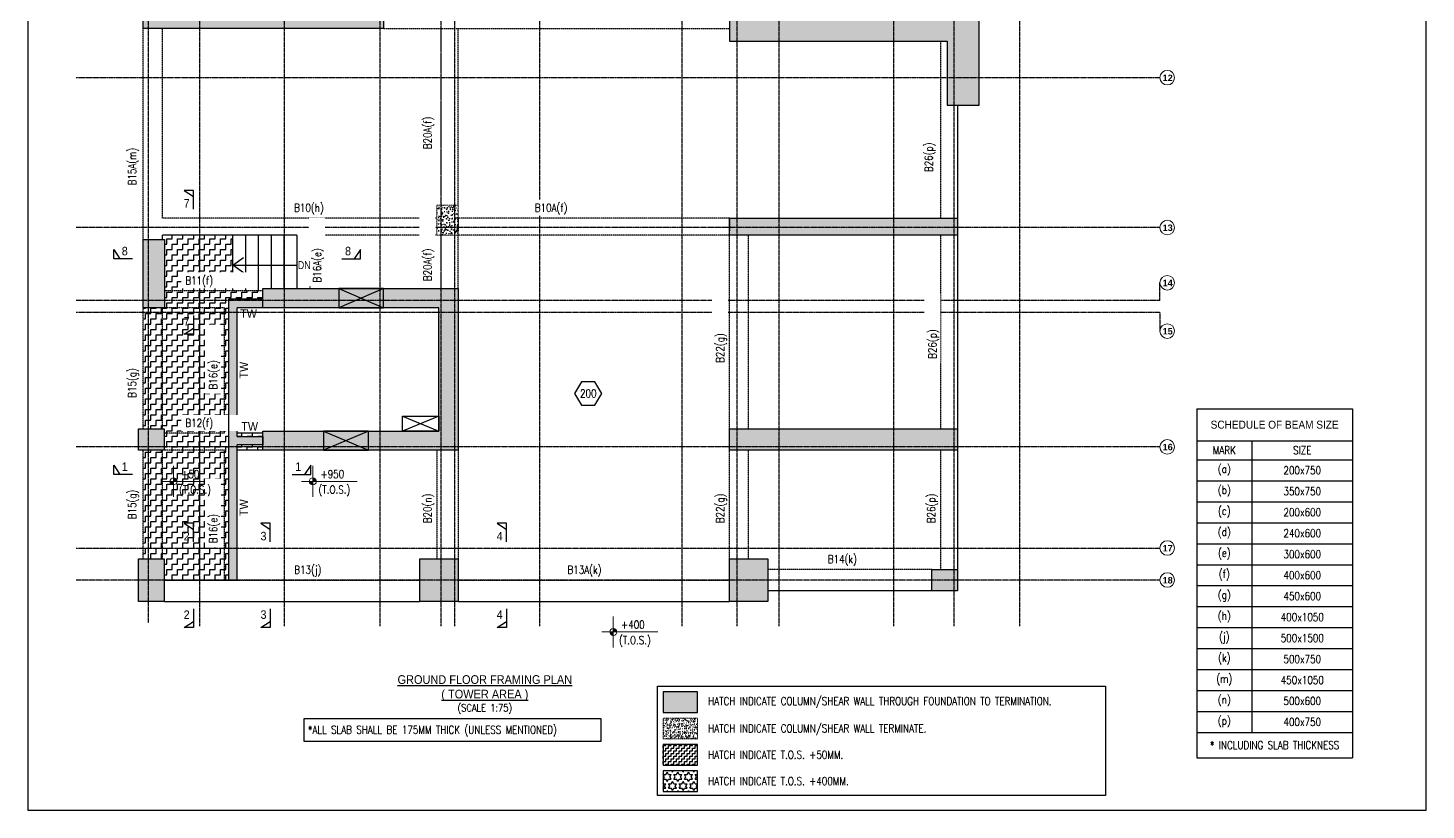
# Model space of a CAD drawing. Header units: millimetres. Extents: x 0 to 129060, y 0 to 42675.
# Drawn here: x 52027 to 84780, y 0 to 18331 of the extents above; entities that cross this region are included whole.
import ezdxf
from ezdxf.enums import TextEntityAlignment as Align

# ---------------------------------------------------------------- set-up
doc = ezdxf.new("R2010")
doc.units = ezdxf.units.MM
doc.header["$PDMODE"] = 35
doc.linetypes.add('CENTER', pattern=[2, 1.25, -0.25, 0.25, -0.25])
doc.linetypes.add('HIDDEN', pattern=[0.375, 0.25, -0.125])
for name, color, linetype, lineweight in [('Boundary', 40, 'Continuous', 30), ('COL', 1, 'Continuous', 0), ('Origin', 40, 'Continuous', 30), ('PI_LEVEL', 22, 'Continuous', 13), ('VIN_LEVEL', 2, 'Continuous', 13)]:
    doc.layers.add(name, color=color, linetype=linetype, lineweight=lineweight)
for name, color, linetype in [('PI-SCHEDULE', 190, 'Continuous'), ('PI_BEAM', 3, 'Continuous'), ('PI_BEAM NO.', 4, 'Continuous'), ('PI_COLUMN & SHEAR WALL', 1, 'Continuous'), ('PI_COLUMN HATCH', 32, 'Continuous'), ('PI_CUTOUT', 140, 'Continuous'), ('PI_GRID NO.', 1, 'Continuous'), ('PI_GRIDS', 33, 'Continuous'), ('PI_HATCH', 250, 'Continuous'), ('PI_RCC BEAM', 3, 'HIDDEN'), ('PI_RETAINING WALL', 1, 'Continuous'), ('PI_RETAINING WALL HATCH', 252, 'Continuous'), ('PI_SECTION MARKING', 1, 'Continuous'), ('PI_SLAB THICKNESS', 2, 'Continuous'), ('PI_STAIRCASE', 20, 'Continuous'), ('PI_TEXT 25', 4, 'Continuous')]:
    doc.layers.add(name, color=color, linetype=linetype)
doc.styles.add('4-PI-FRAMING PLANS$0$ROMANS', font='romans.shx', dxfattribs={"width": 0.8})
doc.styles.add('ARIAL', font='arialbd.ttf', dxfattribs={"width": 0.85})
doc.styles.add('MAH', font='romand.shx', dxfattribs={"height": 210})
doc.styles.add('ROMANS', font='romans.shx', dxfattribs={"width": 0.8})
doc.styles.get("Standard").update_dxf_attribs({"font": 'arial.ttf'})
doc.styles.add('TITLE', font='arial.ttf', dxfattribs={"width": 0.7})
doc.dimstyles.new('D 75', dxfattribs={"dimscale": 100, "dimtxt": 1.87, "dimasz": 1.5, "dimexe": 1, "dimexo": 0.5, "dimgap": 1, "dimtad": 1, "dimdec": 0, "dimzin": 0, "dimdsep": 46, "dimtxsty": 'ROMANS', "dimblk": 'OBLIQUE', "dimcen": 0, "dimdle": 1, "dimclrd": 256, "dimclre": 256, "dimclrt": 4, "dimadec": 0, "dimazin": 0, "dimtfac": 1, "dimtdec": 0, "dimtix": 1, "dimtmove": 0, "dimatfit": 3, "dimfxl": 1, "dimtolj": 1, "dimtzin": 0, "dimlwd": -1, "dimarcsym": 1})
pattern_1 = [(0, (-677215.63, 54635.98), (125, 125), [125, -125]), (90, (-677090.63, 54635.98), (-125, 125), [125, -125])]

# ---------------------------------------------------------------- blocks, each defined once
blk = doc.blocks.new('_Oblique')
at = {"color": 0, "linetype": 'ByBlock', "lineweight": -2}
blk.add_line((-0.5, -0.5), (0.5, 0.5), dxfattribs=at)
blk = doc.blocks.new('A$C68602EFB')
at = {"layer": 'PI_LEVEL', "linetype": 'Continuous', "ltscale": 0.25}
for points in [[(298, 402), (206, 402, 0.414214), (298, 310)], [(389, 402, 0.414214), (298, 494), (298, 402)]]:
    blk.add_hatch(color=256, dxfattribs=at).paths.add_polyline_path(points)
at = {"layer": 'PI_LEVEL', "color": 1, "linetype": 'Continuous', "ltscale": 0.25}
for p, q in [((298, 804), (298, 0)), ((0, 402), (1454, 402))]:
    blk.add_line(p, q, dxfattribs=at)
blk.add_circle((298, 402), 91.7, dxfattribs=at)
blk = doc.blocks.new('new block')
at = {"layer": 'PI_LEVEL', "linetype": 'Continuous', "ltscale": 0.25, "xscale": 1.200000000186264, "yscale": 1.200000000186264, "zscale": 1.200000000186264}
blk.add_blockref('A$C68602EFB', (20507477, -649407), dxfattribs=at)
at = {"layer": 'PI_LEVEL', "linetype": 'Continuous', "ltscale": 0.25, "style": 'MAH', "width": 0.8}
for tag, p in [('LEVEL', (20508077, -648821)), ('(T.O.S.)', (20508012, -649306))]:
    blk.add_attdef(tag, p, '', height=250, rotation=359.9762, dxfattribs=at)

msp = doc.modelspace()

# ---------------------------------------------------------------- hatches: boundary and pattern name
at = {"layer": 'PI_COLUMN HATCH'}
h = msp.add_hatch(color=256, dxfattribs=at)
h.dxf.hatch_style = 1
h.paths.add_polyline_path([(54729.5, 19425.9), (55179.5, 19425.9), (55179.5, 18765.9), (60359.5, 18765.9), (60359.5, 18315.9), (54729.5, 18315.9)])
h = msp.add_hatch(color=256, dxfattribs=at)
h.dxf.hatch_style = 1
h.paths.add_polyline_path([(74314.5, 16517.8), (74314.5, 18767.8), (69724.5, 18767.8), (69724.5, 19233.9), (68974.5, 19233.9), (68974.5, 18767.8), (68459.5, 18767.8), (68459.5, 18017.8), (73564.5, 18017.8), (73564.5, 16517.8)])
h = msp.add_hatch(dxfattribs=at)
h.set_pattern_fill('AR-CONC', color=256, scale=25, style=0)
h.set_pattern_definition([(50, (-682663.72, 55162.02), (179.315046, -15.688034), [18.75, -206.25]), (355, (-682663.72, 55162.02), (-34.687833, 188.048033), [15, -165]), (100.451444, (-682648.78, 55160.72), (144.62721, 172.359998), [15.93505, -175.28553]), (46.1842, (-682663.72, 55212.02), (266.81033, -41.37982), [28.125, -309.375]), (96.635635, (-682641.5, 55208.57), (233.66549, 243.52965), [23.90259, -262.92844]), (351.184164, (-682663.72, 55212.02), (233.66549, 243.52965), [22.5, -247.5]), (21, (-682638.72, 55199.52), (149.226763, -100.654723), [18.75, -206.25]), (326, (-682638.72, 55199.52), (60.828833, 181.28751), [15, -165]), (71.451445, (-682626.29, 55191.14), (210.055594, 80.63279), [15.935047, -175.28553]), (37.5, (-682663.723, 55162.02), (3.039964, 83.2234635), [0, -163, 0, -167.5, 0, -165.625]), (7.5, (-682663.72, 55162.02), (65.767384, 98.602928), [0, -95.5, 0, -159.25, 0, -63.125]), (327.5, (-682719.47, 55162.02), (133.455609, -5.638718), [0, -62.5, 0, -195, 0, -258.75]), (317.5, (-682744.47, 55162.02), (145.796542, 25.026246), [0, -81.25, 0, -129.5, 0, -183.75])])
h.paths.add_polyline_path([(61604.5, 13475.9), (61604.5, 14175.9), (62104.5, 14175.9), (62104.5, 13475.9)])
h = msp.add_hatch(color=256, dxfattribs=at)
h.dxf.hatch_style = 1
h.paths.add_polyline_path([(68459.5, 13875.9), (73804.5, 13875.9), (73804.5, 13475.9), (68459.5, 13475.9)])
h = msp.add_hatch(color=256, dxfattribs=at)
h.dxf.hatch_style = 1
h.paths.add_polyline_path([(55229.5, 11770.9), (54729.5, 11770.9), (54729.5, 13370.9), (55229.5, 13370.9)])
h = msp.add_hatch(color=256, dxfattribs=at)
h.dxf.hatch_style = 1
h.paths.add_polyline_path([(57529.5, 12220.9), (62104.5, 12220.9), (62104.5, 8430.9), (57529.5, 8430.9), (57529.5, 8880.9), (61654.5, 8880.9), (61654.5, 11770.9), (57529.5, 11770.9)])
h = msp.add_hatch(color=256, dxfattribs=at)
h.dxf.hatch_style = 1
h.paths.add_polyline_path([(54619.5, 8930.9), (55219.5, 8930.9), (55219.5, 8430.9), (54619.5, 8430.9)])
h = msp.add_hatch(color=256, dxfattribs=at)
h.dxf.hatch_style = 1
h.paths.add_polyline_path([(68459.5, 8930.9), (73804.5, 8930.9), (73804.5, 8430.9), (68459.5, 8430.9)])
h = msp.add_hatch(color=256, dxfattribs=at)
h.dxf.hatch_style = 1
h.paths.add_polyline_path([(55219.5, 5890.9), (55219.5, 4890.9), (54619.5, 4890.9), (54619.5, 5890.9)])
h = msp.add_hatch(color=256, dxfattribs=at)
h.dxf.hatch_style = 1
h.paths.add_polyline_path([(62104.5, 4890.9), (61204.5, 4890.9), (61204.5, 5890.9), (62104.5, 5890.9)])
h = msp.add_hatch(color=256, dxfattribs=at)
h.dxf.hatch_style = 1
h.paths.add_polyline_path([(69359.5, 4890.9), (68459.5, 4890.9), (68459.5, 5890.9), (69359.5, 5890.9)])
h = msp.add_hatch(color=256, dxfattribs=at)
h.dxf.hatch_style = 1
h.paths.add_polyline_path([(73804.5, 5140.9), (73204.5, 5140.9), (73204.5, 5640.9), (73804.5, 5640.9)])
msp.add_hatch(color=256, dxfattribs=at).paths.add_polyline_path([(67714.5, 2286), (67714.5, 2770.4), (66907.2, 2770.4), (66907.2, 2286)])
h = msp.add_hatch(dxfattribs=at)
h.set_pattern_fill('AR-CONC', color=256, scale=17.940131, angle=360, style=0)
h.set_pattern_definition([(50, (-2256126.25, 197009.53), (128.677418, -11.2578154), [13.4550984, -148.0060826]), (355, (-2256126.25, 197009.53), (-24.892171, 134.944256), [10.764079, -118.404866]), (100.4514445, (-2256115.52, 197008.59), (103.785246, 123.686439), [11.435074, -125.785815]), (46.1842, (-2256126.25, 197045.4), (191.464495, -29.694376), [20.182648, -222.009124]), (96.6356355, (-2256110.3, 197042.93), (167.67958, 174.758155), [17.15262, -188.678829]), (351.184164, (-2256126.25, 197045.4), (167.67958, 174.758155), [16.146118, -177.6073]), (21, (-2256108.31, 197036.44), (107.0859084, -72.2303573), [13.4550984, -148.0060826]), (326, (-2256108.31, 197036.44), (43.65109, 130.0928696), [10.764079, -118.404866]), (71.451445, (-2256099.38, 197030.42), (150.736997, 57.862512), [11.435074, -125.785815]), (37.5, (-2256126.25, 197009.526), (2.181494, 59.7215942), [0, -116.9696555, 0, -120.1988792, 0, -118.8533693]), (7.5, (-2256126.25, 197009.526), (47.1950202, 70.7579787), [0, -68.5313013, 0, -114.2786359, 0, -45.2988313]), (327.5, (-2256166.254, 197009.526), (95.7684455, -4.0463736), [0, -44.850328, 0, -139.9330235, 0, -185.680358]), (317.5, (-2256184.194, 197009.53), (104.624364, 17.9589652), [0, -58.3054265, 0, -92.9298797, 0, -131.8599645])])
h.paths.add_polyline_path([(67714.5, 1668.9), (67714.5, 2153.3), (66907.2, 2153.3), (66907.2, 1668.9)])
at = {"layer": 'PI_HATCH', "lineweight": -3}
h = msp.add_hatch(dxfattribs=at)
h.set_pattern_fill('ZIGZAG', color=256, scale=1000)
h.set_pattern_definition(pattern_1)
h.paths.add_polyline_path([(55179.5, 13370.9), (55179.5, 13475.9), (56829.5, 13475.9), (56829.5, 12170.9), (55229.5, 12170.9), (55229.5, 13370.9)])
h.paths.add_polyline_path([(56398, 12191.5), (55668.3, 12191.5), (55668.3, 12570.3), (56398, 12570.3)], flags=24)
h = msp.add_hatch(dxfattribs=at)
h.set_pattern_fill('ZIGZAG', color=256, scale=1000)
h.set_pattern_definition(pattern_1)
h.paths.add_polyline_path([(56629.5, 5390.9), (56629.5, 8430.9), (55219.5, 8430.9), (55219.5, 8830.9), (56629.5, 8830.9), (56629.5, 11770.9), (55229.5, 11770.9), (55229.5, 12170.9), (57529.5, 12170.9), (57529.5, 11970.9), (56729.5, 11970.9), (56729.5, 5390.9)])
h = msp.add_hatch(dxfattribs=at)
h.set_pattern_fill('ZIGZAG', color=256, scale=1000)
h.set_pattern_definition(pattern_1)
h.paths.add_polyline_path([(54729.5, 8930.9), (54729.5, 11770.9), (55179.5, 11770.9), (55179.5, 8930.9)])
h = msp.add_hatch(dxfattribs=at)
h.set_pattern_fill('ZIGZAG', color=256, scale=1000)
h.set_pattern_definition(pattern_1)
h.paths.add_polyline_path([(55179.5, 8930.9), (55179.5, 11770.9), (55229.5, 11770.9), (56629.5, 11770.9), (56629.5, 8830.9), (55219.5, 8830.9), (55219.5, 8930.9)])
h.paths.add_polyline_path([(55683.9, 11151.1), (55902.2, 11151.1), (55902.2, 11296.6)], flags=16)
h.paths.add_polyline_path([(56586.5, 10582.8), (56586.5, 9809.5), (56207.8, 9809.5), (56207.8, 10582.8)], flags=24)
h.paths.add_polyline_path([(56398, 8851.5), (55668.3, 8851.5), (55668.3, 9230.3), (56398, 9230.3)], flags=24)
h.paths.add_polyline_path([(55853.3, 11303.9), (55636.8, 11303.9), (55636.8, 11601.3), (55853.3, 11601.3)], flags=24)
h = msp.add_hatch(dxfattribs=at)
h.set_pattern_fill('ZIGZAG', color=256, scale=1000)
h.set_pattern_definition(pattern_1)
h.paths.add_polyline_path([(56929.5, 8755.9), (56929.5, 8830.9), (57529.5, 8830.9), (57529.5, 8755.9)])
h = msp.add_hatch(dxfattribs=at)
h.set_pattern_fill('ZIGZAG', color=256, scale=1000)
h.set_pattern_definition(pattern_1)
h.paths.add_polyline_path([(56929.5, 8430.9), (56929.5, 8555.9), (57529.5, 8555.9), (57529.5, 8430.9)])
h = msp.add_hatch(dxfattribs=at)
h.set_pattern_fill('ZIGZAG', color=256, scale=1000)
h.set_pattern_definition(pattern_1)
h.paths.add_polyline_path([(54729.5, 5890.9), (54729.5, 8430.9), (55179.5, 8430.9), (55179.5, 5890.9)])
h = msp.add_hatch(dxfattribs=at)
h.set_pattern_fill('ZIGZAG', color=256, scale=1000)
h.set_pattern_definition(pattern_1)
h.paths.add_polyline_path([(55179.5, 7702), (55354.9, 7702, 1), (55520, 7702, 1), (55354.9, 7702), (55354.9, 7702), (55179.5, 7702), (55179.5, 8430.9), (55219.5, 8430.9), (56629.5, 8430.9), (56629.5, 5390.9), (55219.5, 5390.9), (55219.5, 5890.9), (55179.5, 5890.9)])
h.paths.add_polyline_path([(55683.9, 6722), (55902.2, 6576.5), (55902.2, 6722)], flags=16)
h.paths.add_polyline_path([(56410.3, 7306.3), (55523.7, 7306.6), (55523.8, 7686.1), (56410.5, 7685.7)], flags=24)
h.paths.add_polyline_path([(56586.5, 6977.7), (56586.5, 6204.5), (56207.8, 6204.5), (56207.8, 6977.7)], flags=24)
h.paths.add_polyline_path([(56094.5, 7732.7), (55572.2, 7732.9), (55572.3, 8014.2), (56094.6, 8014)], flags=24)
h.paths.add_polyline_path([(55854.7, 6269.2), (55635.5, 6269.2), (55635.5, 6570), (55854.7, 6570)], flags=24)
h = msp.add_hatch(dxfattribs=at)
h.set_pattern_fill('ZIGZAG', color=256, scale=500)
h.set_pattern_definition([(0, (-677215.634, 54635.98), (62.5, 62.5), [62.5, -62.5]), (90, (-677153.134, 54635.98), (-62.5, 62.5), [62.5, -62.5])])
h.paths.add_polyline_path([(67714.5, 1051.8), (67714.5, 1536.2), (66907.2, 1536.2), (66907.2, 1051.8)])
h = msp.add_hatch(dxfattribs=at)
h.set_pattern_fill('STARS', color=256, scale=500)
h.set_pattern_definition([(0, (-677215.63, 54635.98), (0, 108.253175), [62.5, -62.5]), (60, (-677215.63, 54635.98), (-93.75, 54.126588), [62.5, -62.5]), (120, (-677184.38, 54690.11), (-93.75, -54.126588), [62.5, -62.5])])
h.paths.add_polyline_path([(67714.5, 434.6), (67714.5, 919), (66907.2, 919), (66907.2, 434.6)])
at = {"layer": 'PI_RETAINING WALL HATCH'}
h = msp.add_hatch(color=256, dxfattribs=at)
h.dxf.hatch_style = 1
h.paths.add_polyline_path([(56729.5, 5390.9), (56729.5, 11970.9), (57529.5, 11970.9), (57529.5, 11770.9), (56929.5, 11770.9), (56929.5, 5390.9)])
h = msp.add_hatch(color=256, dxfattribs=at)
h.dxf.hatch_style = 1
h.paths.add_polyline_path([(56929.5, 8555.9), (56929.5, 8755.9), (57529.5, 8755.9), (57529.5, 8555.9)])

# ---------------------------------------------------------------- linework, layer by layer
at = {"layer": 'COL', "linetype": 'HIDDEN', "ltscale": 0.75, "elevation": 0}
for points in [[(61604.5, 13475.9), (61604.5, 14175.9), (62104.5, 14175.9), (62104.5, 13475.9)], [(66907.2, 1668.9), (67714.5, 1668.9), (67714.5, 2153.3), (66907.2, 2153.3)]]:
    msp.add_lwpolyline(points, close=True, dxfattribs=at)
at = {"layer": 'Origin'}
msp.add_point((64019.5, 17165.9, 0), dxfattribs=at)
at = {"layer": 'PI-SCHEDULE'}
for p, q in [((79407.5, 9405.3), (83060.4, 9405.3)), ((79407.5, 9405.3), (79407.5, 1224.2)), ((83060.4, 9405.3), (83060.4, 1224.2)), ((79407.5, 8656.3), (83060.4, 8656.3)), ((80701.8, 8656.3), (80701.8, 1818.9)), ((79407.5, 8208.1), (83060.4, 8208.1)), ((79407.5, 7716.6), (83060.4, 7716.6)), ((79407.5, 7225.1), (83060.4, 7225.1)), ((79407.5, 6733.6), (83060.4, 6733.6)), ((79407.5, 6242.2), (83060.4, 6242.2)), ((79407.5, 5750.7), (83060.4, 5750.7)), ((79407.5, 5259.2), (83060.4, 5259.2)), ((79407.5, 4767.8), (83060.4, 4767.8)), ((79407.5, 4276.3), (83060.4, 4276.3)), ((79407.5, 3784.8), (83060.4, 3784.8)), ((79407.5, 3293.3), (83060.4, 3293.3)), ((79407.5, 2801.9), (83060.4, 2801.9)), ((79407.5, 2310.4), (83060.4, 2310.4)), ((79407.5, 1818.9), (83060.4, 1818.9)), ((79407.5, 1224.2), (83060.4, 1224.2))]:
    msp.add_line(p, q, dxfattribs=at)
at = {"layer": 'PI_BEAM'}
for p, q in [((73804.5, 16517.8, 0), (73804.5, 13875.9, 0)), ((55179.5, 13370.9, 0), (55179.5, 13475.9, 0)), ((58329.5, 13475.9, 0), (55179.5, 13475.9, 0)), ((73804.5, 13475.9, 0), (73804.5, 8930.9, 0)), ((57529.5, 11970.9, 0), (56729.5, 11970.9, 0)), ((57529.5, 11770.9, 0), (56929.5, 11770.9, 0)), ((56929.5, 8755.9, 0), (56929.5, 11770.9, 0)), ((57529.5, 8830.9, 0), (56929.5, 8830.9, 0)), ((56929.5, 5390.9, 0), (56929.5, 8555.9, 0)), ((57529.5, 8430.9, 0), (56929.5, 8430.9, 0)), ((73804.5, 8430.9, 0), (73804.5, 5640.9, 0)), ((55219.5, 5390.9, 0), (56929.5, 5390.9, 0)), ((73204.5, 5140.9, 0), (69359.5, 5140.9, 0)), ((55219.5, 4890.9, 0), (61204.5, 4890.9, 0)), ((62104.5, 4890.9, 0), (68459.5, 4890.9, 0))]:
    msp.add_line(p, q, dxfattribs=at)
at = {"layer": 'PI_COLUMN & SHEAR WALL', "elevation": 0}
for points in [[(54729.5, 19425.9), (55179.5, 19425.9), (55179.5, 18765.9), (60359.5, 18765.9), (60359.5, 18315.9), (54729.5, 18315.9), (54729.5, 19425.9)], [(74314.5, 16819.8), (74314.5, 18767.8), (69724.5, 18767.8), (69724.5, 19237.9), (68974.5, 19237.9), (68974.5, 18767.8), (68459.5, 18767.8), (68459.5, 18017.8), (73564.5, 18017.8), (73564.5, 16517.8), (74314.5, 16517.8)], [(68459.5, 13875.9), (73804.5, 13875.9), (73804.5, 13475.9), (68459.5, 13475.9)], [(55229.5, 11770.9), (54729.5, 11770.9), (54729.5, 13370.9), (55229.5, 13370.9)], [(57529.5, 12220.9), (62104.5, 12220.9), (62104.5, 8430.9), (57529.5, 8430.9), (57529.5, 8880.9), (61654.5, 8880.9), (61654.5, 11770.9), (57529.5, 11770.9), (57529.5, 12170.9)], [(54619.5, 8930.9), (55219.5, 8930.9), (55219.5, 8430.9), (54619.5, 8430.9)], [(68459.5, 8930.9), (73804.5, 8930.9), (73804.5, 8430.9), (68459.5, 8430.9)], [(55219.5, 5890.9), (55219.5, 4890.9), (54619.5, 4890.9), (54619.5, 5890.9)], [(62104.5, 4890.9), (61204.5, 4890.9), (61204.5, 5890.9), (62104.5, 5890.9)], [(69359.5, 4890.9), (68459.5, 4890.9), (68459.5, 5890.9), (69359.5, 5890.9)], [(73804.5, 5140.9), (73204.5, 5140.9), (73204.5, 5640.9), (73804.5, 5640.9)], [(66907.2, 2286), (67714.5, 2286), (67714.5, 2770.4), (66907.2, 2770.4)], [(66907.2, 1051.8), (67714.5, 1051.8), (67714.5, 1536.2), (66907.2, 1536.2)], [(66907.2, 434.6), (67714.5, 434.6), (67714.5, 919), (66907.2, 919)]]:
    msp.add_lwpolyline(points, close=True, dxfattribs=at)
at = {"layer": 'PI_CUTOUT', "lineweight": -3}
for p, q in [((60359.5, 12220.9, 0), (59309.5, 11770.9, 0)), ((59309.5, 12220.9, 0), (60359.5, 11770.9, 0)), ((61654.5, 9230.9, 0), (60804.5, 8880.9, 0)), ((60804.5, 9230.9, 0), (61654.5, 8880.9, 0)), ((60004.5, 8880.9, 0), (58954.5, 8430.9, 0)), ((58954.5, 8880.9, 0), (60004.5, 8430.9, 0))]:
    msp.add_line(p, q, dxfattribs=at)
at = {"layer": 'PI_CUTOUT', "lineweight": -3, "elevation": 0}
for points in [[(60359.5, 12220.9), (59309.5, 12220.9), (59309.5, 11770.9), (60359.5, 11770.9)], [(60804.5, 9230.9), (61654.5, 9230.9), (61654.5, 8880.9), (60804.5, 8880.9)], [(60004.5, 8880.9), (58954.5, 8880.9), (58954.5, 8430.9), (60004.5, 8430.9)]]:
    msp.add_lwpolyline(points, close=True, dxfattribs=at)
at = {"layer": 'PI_GRID NO.', "lineweight": 13}
for centre in [(78718.4, 17165.9), (78718.4, 13650.9), (78718.4, 12358.5), (78718.4, 11225.4), (78718.4, 8510.9), (78718.4, 6140.9), (78718.4, 5390.9)]:
    msp.add_circle(centre, 170.7, dxfattribs=at)
at = {"layer": 'PI_GRIDS', "linetype": 'CENTER', "ltscale": 0.5}
for p, q in [((54849.5, 4389.1, 0), (54849.5, 37606.1, 0)), ((56054.9, 4309.3, 0), (56054.9, 37606.1, 0)), ((58039.5, 4309.3, 0), (58039.5, 37606.1, 0)), ((60279.5, 4309.3, 0), (60279.5, 37606.1, 0)), ((61704.9, 4309.3, 0), (61704.9, 37606.1, 0)), ((62024.5, 4309.3, 0), (62024.5, 37606.1, 0)), ((64019.5, 4309.3, 0), (64019.5, 37606.1, 0)), ((67354.2, 4309.3, 0), (67354.2, 37606.1, 0)), ((68644.5, 4309.3, 0), (68644.5, 37606.1, 0)), ((69629.5, 4309.3, 0), (69629.5, 37606.1, 0)), ((72309.4, 4309.3, 0), (72309.4, 37606.1, 0)), ((73724.5, 4309.3, 0), (73724.5, 37606.1, 0)), ((75264.5, 4309.3, 0), (75264.5, 37606.1, 0)), ((53159.4, 17165.9, 0), (78547.7, 17165.9, 0)), ((78547.7, 13650.9, 0), (53159.4, 13650.9, 0)), ((78547.7, 11945.9), (78547.7, 12358.5)), ((78547.7, 11945.9, 0), (53159.4, 11945.9, 0)), ((53159.4, 11665.9, 0), (78547.7, 11665.9, 0)), ((78547.7, 11665.9), (78547.7, 11225.4)), ((78547.7, 8510.9, 0), (53159.4, 8510.9, 0)), ((53159.4, 6140.9, 0), (78547.7, 6140.9, 0)), ((78547.7, 5390.9, 0), (53159.4, 5390.9, 0))]:
    msp.add_line(p, q, dxfattribs=at)
at = {"layer": 'PI_RCC BEAM', "ltscale": 0.75}
for p, q in [((54729.5, 13370.9, 0), (54729.5, 18315.9, 0)), ((55179.5, 13875.9, 0), (55179.5, 18315.9, 0)), ((60359.5, 18315.9, 0), (68459.5, 18315.9, 0)), ((61704.5, 14175.9, 0), (61704.5, 18315.9, 0)), ((62104.5, 14175.9, 0), (62104.5, 18315.9, 0)), ((73404.5, 18017.8, 0), (73404.5, 13875.9, 0)), ((61604.5, 13875.9, 0), (55179.5, 13875.9, 0)), ((68459.5, 13875.9, 0), (62104.5, 13875.9, 0)), ((61604.5, 13475.9, 0), (58629.5, 13475.9, 0)), ((58629.5, 13475.9, 0), (58629.5, 12220.9, 0)), ((61704.5, 12220.9, 0), (61704.5, 13475.9, 0)), ((68459.5, 13475.9, 0), (62104.5, 13475.9, 0)), ((62104.5, 12220.9, 0), (62104.5, 13475.9, 0)), ((68459.5, 8930.9, 0), (68459.5, 13475.9, 0)), ((68909.5, 8930.9, 0), (68909.5, 13475.9, 0)), ((73404.5, 13475.9, 0), (73404.5, 8930.9, 0)), ((57529.5, 12170.9, 0), (55229.5, 12170.9, 0)), ((54729.5, 8930.9, 0), (54729.5, 11770.9, 0)), ((55179.5, 8930.9, 0), (55179.5, 11770.9, 0)), ((56629.5, 11770.9, 0), (55229.5, 11770.9, 0)), ((56629.5, 8830.9, 0), (56629.5, 11770.9, 0)), ((56629.5, 8830.9, 0), (55219.5, 8830.9, 0)), ((54729.5, 5890.9, 0), (54729.5, 8430.9, 0)), ((55179.5, 5890.9, 0), (55179.5, 8430.9, 0)), ((56629.5, 8430.9, 0), (55219.5, 8430.9, 0)), ((56629.5, 5390.9, 0), (56629.5, 8430.9, 0)), ((61604.5, 8430.9, 0), (61604.5, 5890.9, 0)), ((62104.5, 8430.9, 0), (62104.5, 5890.9, 0)), ((68459.5, 5890.9, 0), (68459.5, 8430.9, 0)), ((68909.5, 5890.9, 0), (68909.5, 8430.9, 0)), ((73404.5, 8430.9, 0), (73404.5, 5640.9, 0)), ((73204.5, 5640.9, 0), (69359.5, 5640.9, 0)), ((56929.5, 5390.9, 0), (61204.5, 5390.9, 0)), ((62104.5, 5390.9, 0), (68459.5, 5390.9, 0))]:
    msp.add_line(p, q, dxfattribs=at)
at = {"layer": 'PI_RETAINING WALL', "linetype": 'HIDDEN', "ltscale": 0.75}
for p, q in [((62104.5, 13875.9), (62104.5, 13575.9)), ((68459.5, 13875.9), (68459.5, 13575.9))]:
    msp.add_line(p, q, dxfattribs=at)
at = {"layer": 'PI_SECTION MARKING'}
for points in [[(55902.2, 14086.7), (55902.2, 14522.8), (55683.9, 14522.8), (55902.2, 14377.3)], [(55902.2, 11587.2), (55902.2, 11151.1), (55683.9, 11151.1), (55902.2, 11296.6)], [(58216.2, 7867.6), (58652.3, 7867.6), (58652.3, 8085.8), (58506.8, 7867.6)], [(55902.2, 6285.9), (55902.2, 6722), (55683.9, 6722), (55902.2, 6576.5)], [(57703.2, 6285.9), (57703.2, 6722), (57485, 6722), (57703.2, 6576.5)], [(63234.8, 6285.9), (63234.8, 6722), (63016.6, 6722), (63234.8, 6576.5)], [(55902.2, 4712.6), (55902.2, 4276.5), (55683.9, 4276.5), (55902.2, 4422)], [(57703.2, 4712.6), (57703.2, 4276.5), (57485, 4276.5), (57703.2, 4422)], [(63234.8, 4712.6), (63234.8, 4276.5), (63016.6, 4276.5), (63234.8, 4422)]]:
    msp.add_lwpolyline(points, dxfattribs=at)
at = {"layer": 'PI_SECTION MARKING', "elevation": 0}
for points in [[(54473.8, 12919), (54037.7, 12919), (54037.7, 13137.2), (54183.2, 12919)], [(59381.3, 12919), (59817.4, 12919), (59817.4, 13137.2), (59671.9, 12919)]]:
    msp.add_lwpolyline(points, dxfattribs=at)
msp.add_lwpolyline([(66774.5, 2903.2), (77269.7, 2903.2), (77269.7, 344.6), (66774.5, 344.6)], close=True, dxfattribs=at)
at = {"layer": 'PI_SLAB THICKNESS'}
msp.add_lwpolyline([(64834.2, 9763.5), (64993, 9488.5), (65310.5, 9488.5), (65469.3, 9763.5), (65310.5, 10038.5), (64993, 10038.5)], close=True, dxfattribs=at)
at = {"layer": 'PI_STAIRCASE'}
for p, q in [((56829.5, 12170.9, 0), (56829.5, 13475.9, 0)), ((57129.5, 12170.9, 0), (57129.5, 13475.9, 0)), ((57429.5, 12170.9, 0), (57429.5, 13475.9, 0)), ((57729.5, 12220.9, 0), (57729.5, 13475.9, 0)), ((58029.5, 12220.9, 0), (58029.5, 13475.9, 0)), ((58329.5, 13475.9, 0), (58329.5, 12220.9, 0))]:
    msp.add_line(p, q, dxfattribs=at)

# ---------------------------------------------------------------- block references
at = {"layer": 'PI_LEVEL', "linetype": 'Continuous', "ltscale": 0.25}
ref = msp.add_blockref('new block', (-15325438.4, 494395.7), dxfattribs=dict(at, xscale=0.75, yscale=0.75, zscale=0.75))
ref.add_attrib('LEVEL', '+50', (55619.1, 7779.8), dxfattribs={"layer": 'VIN_LEVEL', "linetype": 'Continuous', "ltscale": 0.25, "height": 187.5, "rotation": 359.9762, "style": 'MAH', "width": 0.8})
ref.add_attrib('(T.O.S.)', '(T.O.S.)', (55570.6, 7416), dxfattribs={"layer": 'VIN_LEVEL', "linetype": 'Continuous', "ltscale": 0.25, "height": 187.5, "rotation": 359.9762, "style": 'MAH', "width": 0.8})
ref = msp.add_blockref('new block', (-15322175.4, 494395.7), dxfattribs=dict(at, xscale=0.75, yscale=0.75, zscale=0.75))
ref.add_attrib('LEVEL', '+950', (58882.1, 7779.8), dxfattribs={"layer": 'VIN_LEVEL', "linetype": 'Continuous', "ltscale": 0.25, "height": 187.5, "rotation": 359.9762, "style": 'MAH', "width": 0.8})
ref.add_attrib('(T.O.S.)', '(T.O.S.)', (58833.7, 7416), dxfattribs={"layer": 'VIN_LEVEL', "linetype": 'Continuous', "ltscale": 0.25, "height": 187.5, "rotation": 359.9762, "style": 'MAH', "width": 0.8})
ref = msp.add_blockref('new block', (-15315135.2, 490867.4), dxfattribs=dict(at, xscale=0.75, yscale=0.75, zscale=0.75))
ref.add_attrib('LEVEL', '+400', (65922.3, 4251.4), dxfattribs={"layer": 'VIN_LEVEL', "linetype": 'Continuous', "ltscale": 0.25, "height": 187.5, "rotation": 359.9762, "style": 'MAH', "width": 0.8})
ref.add_attrib('(T.O.S.)', '(T.O.S.)', (65873.8, 3887.6), dxfattribs={"layer": 'VIN_LEVEL', "linetype": 'Continuous', "ltscale": 0.25, "height": 187.5, "rotation": 359.9762, "style": 'MAH', "width": 0.8})

# ---------------------------------------------------------------- texts
at = {"layer": 'PI-SCHEDULE', "color": 1, "char_height": 187.5, "attachment_point": 5}
for s, insert, width, style in [('{\\W0.9;SCHEDULE OF BEAM SIZE}', (81234, 9030.8), 3454.645, 'TITLE'), ('MARK', (80054.7, 8432.2), 1096.056, 'ROMANS'), ('SIZE', (81881.1, 8432.2), 2160.339, 'ROMANS')]:
    msp.add_mtext(s, dxfattribs=dict(at, insert=insert, width=width, style=style))
at = {"layer": 'PI-SCHEDULE', "color": 4, "char_height": 187.5, "attachment_point": 5, "style": 'ROMANS'}
for s, insert, width in [('(a)', (80054.7, 7962.3), 1096.056), ('200x750', (81881.1, 7962.3), 2160.339), ('(b)', (80054.7, 7470.9), 1096.056), ('350x750', (81881.1, 7470.9), 2160.339), ('(c)', (80054.7, 6979.4), 1096.056), ('200x600', (81881.1, 6979.4), 2160.339), ('(d)', (80054.7, 6487.9), 1096.056), ('240x600', (81881.1, 6487.9), 2160.339), ('(e)', (80054.7, 5996.4), 1096.056), ('300x600', (81881.1, 5996.4), 2160.339), ('(f)', (80054.7, 5505), 1096.056), ('400x600', (81881.1, 5505), 2160.339), ('(g)', (80054.7, 5013.5), 1096.056), ('450x600', (81881.1, 5013.5), 2160.339), ('(h)', (80054.7, 4522), 1096.056), ('400x1050', (81881.1, 4522), 2160.339), ('(j)', (80054.7, 4030.5), 1096.056), ('500x1500', (81881.1, 4030.5), 2160.339), ('(k)', (80054.7, 3539.1), 1096.056), ('500x750', (81881.1, 3539.1), 2160.339), ('(m)', (80054.7, 3047.6), 1096.056), ('450x1050', (81881.1, 3047.6), 2160.339), ('(n)', (80054.7, 2556.1), 1096.056), ('500x600', (81881.1, 2556.1), 2160.339), ('(p)', (80054.7, 2064.6), 1096.056), ('400x750', (81881.1, 2064.6), 2160.339), ('* INCLUDING SLAB THICKNESS', (81234, 1521.5), 3454.645)]:
    msp.add_mtext(s, dxfattribs=dict(at, insert=insert, width=width))
at = {"layer": 'PI_GRID NO.', "lineweight": 13, "style": 'ARIAL'}
for s, p in [('12', (78728, 17161.8)), ('13', (78728, 13646.8)), ('14', (78728, 12354.4)), ('15', (78728, 11221.3)), ('16', (78728, 8506.8)), ('17', (78728, 6136.8)), ('18', (78728, 5386.8))]:
    msp.add_text(s, height=152.42, dxfattribs=at).set_placement(p, align=Align.MIDDLE)
at = {"layer": 'PI_SECTION MARKING', "char_height": 200, "attachment_point": 5}
for s, insert in [('\\A1;\\fArial Baltic|b0|i0|c0|p34;\\W0.9;7', (55745.1, 14219.9)), ('\\A1;\\fArial Baltic|b0|i0|c0|p34;\\W0.9;8', (54295.3, 13099.2, 0)), ('\\A1;\\fArial Baltic|b0|i0|c0|p34;\\W0.9;8', (59525.5, 13099.2, 0)), ('\\A1;\\fArial Baltic|b0|i0|c0|p34;\\W0.9;7', (55745.1, 11453.9)), ('\\A1;\\fArial Baltic|b0|i0|c0|p34;\\W0.9;TW', (57195.2, 11636.4, 0)), ('\\A1;\\fArial Baltic|b0|i0|c0|p34;\\W0.9;1', (58360.3, 8047.8)), ('\\A1;\\fArial Baltic|b0|i0|c0|p34;\\W0.9;2', (55745.1, 6419.2)), ('\\A1;\\fArial Baltic|b0|i0|c0|p34;\\W0.9;3', (57546.1, 6419.2)), ('\\A1;\\fArial Baltic|b0|i0|c0|p34;\\W0.9;4', (63077.7, 6419.2)), ('\\A1;\\fArial Baltic|b0|i0|c0|p34;\\W0.9;2', (55745.1, 4579.3)), ('\\A1;\\fArial Baltic|b0|i0|c0|p34;\\W0.9;3', (57546.1, 4579.3)), ('\\A1;\\fArial Baltic|b0|i0|c0|p34;\\W0.9;4', (63077.7, 4579.3))]:
    msp.add_mtext(s, dxfattribs=dict(at, insert=insert))
at = {"layer": 'PI_SECTION MARKING', "char_height": 200, "attachment_point": 5, "rotation": 90}
for insert in [(57083.6, 10309.6, 0), (57083.6, 7088.4, 0)]:
    msp.add_mtext('\\A1;\\fArial Baltic|b0|i0|c0|p34;\\W0.9;TW', dxfattribs=dict(at, insert=insert))
at = {"layer": 'PI_SECTION MARKING', "insert": (62730.8, 2708, 0), "char_height": 225, "attachment_point": 5, "bg_fill": 2}
msp.add_mtext('\\A1;\\fArial|b0|i0|c0|p34;\\H0.90667x;\\L\\W0.9;GROUND FLOOR FRAMING PLAN \\P( TOWER AREA )\\P\\Fromans.shx|c0;\\H0.82352x;\\l\\W0.85;\\C2;(SCALE 1:75)', dxfattribs=at)
at = {"layer": 'PI_SLAB THICKNESS', "insert": (65154.1, 9764.4), "char_height": 187.5, "attachment_point": 5, "style": 'ROMANS'}
msp.add_mtext('\\A1;200', dxfattribs=at)
at = {"layer": 'PI_STAIRCASE', "width": 0.8}
msp.add_text('DN', height=187.5, dxfattribs=at).set_placement((58348.9, 12677.5, 0))
at = {"layer": 'PI_TEXT 25', "style": 'ROMANS', "width": 0.8}
for s, p in [('HATCH INDICATE COLUMN/SHEAR WALL THROUGH FOUNDATION TO TERMINATION.', (67964.2, 2459.7, 0)), ('*ALL SLAB SHALL BE 175MM THICK (UNLESS MENTIONED)', (58588.5, 1788.6)), ('HATCH INDICATE COLUMN/SHEAR WALL TERMINATE.', (67964.2, 1819.8, 0)), ('HATCH INDICATE T.O.S. +50MM.', (67964.2, 1202.7, 0)), ('HATCH INDICATE T.O.S. +400MM.', (67964.2, 585.6, 0))]:
    msp.add_text(s, height=187.5, dxfattribs=at).set_placement(p)

# ---------------------------------------------------------------- leaders
at = {"layer": 'PI_STAIRCASE'}
msp.add_leader([(56829.5, 12770.9, 0), (58329.5, 12770.9, 0)], dimstyle='D 75', override={"dimscale": 1, "dimasz": 250, "dimtad": 0, "dimldrblk": 'Open90', "dimfxl": 0.0625, "dimfxlon": 1}, dxfattribs=at)

# ---------------------------------------------------------------- next in the draw order: linework, layer by layer
at = {"layer": 'PI_SECTION MARKING'}
msp.add_lwpolyline([(58501.4, 2145), (65450.8, 2145), (65450.8, 1603), (58501.4, 1603)], close=True, dxfattribs=at)

# ---------------------------------------------------------------- next in the draw order: texts
at = {"layer": 'PI_BEAM NO.', "char_height": 187.5, "width": 1424.414, "attachment_point": 1, "rotation": 90, "style": '4-PI-FRAMING PLANS$0$ROMANS', "bg_fill": 2}
for s, insert in [('\\A1;\\C1;B20A\\C256;(f) ', (61293.4, 15488.3, 0)), ('\\A1;\\C1;B26\\C256;(p) ', (73035.1, 14952.1, 0)), ('\\A1;\\C1;B15A\\C256;(m) ', (54372.4, 14640.6, 0)), ('\\A1;\\C1;B20A\\C256;(f) ', (61293.4, 12395, 0)), ('\\A1;\\C1;B22\\C256;(g) ', (68148.4, 10480, 0)), ('\\A1;\\C1;B26\\C256;(p) ', (73122.6, 10574.8, 0)), ('\\A1;\\C1;B15\\C256;(g) ', (54372.4, 9662.9, 0)), ('\\A1;\\C1;B16\\C256;(e) ', (56272.4, 9856.4, 0)), ('\\A1;\\C1;B15\\C256;(g) ', (54372.4, 6815.1, 0)), ('\\A1;\\C1;B20\\C256;(n) ', (61293.4, 6722.8, 0)), ('\\A1;\\C1;B22\\C256;(g) ', (68148.4, 6722.8, 0)), ('\\A1;\\C1;B26\\C256;(p) ', (73093.4, 6722.8, 0)), ('\\A1;\\C1;B16\\C256;(e) ', (56272.4, 6251.3, 0))]:
    msp.add_mtext(s, dxfattribs=dict(at, insert=insert))
at = {"layer": 'PI_BEAM NO.', "char_height": 187.5, "width": 1424.414, "attachment_point": 1, "style": '4-PI-FRAMING PLANS$0$ROMANS', "bg_fill": 2}
for s, insert in [('\\A1;\\C1;B10\\C256;(h) ', (58264.1, 14210.6, 0)), ('\\A1;\\C1;B10A\\C256;(f) ', (63901.4, 14210.6, 0)), ('\\A1;\\C1;B11\\C256;(f) ', (55715.2, 12505.6, 0)), ('\\A1;\\C1;B12\\C256;(f) ', (55715.2, 9165.6, 0)), ('\\A1;\\C1;B14\\C256;(k) ', (70767.2, 5975.6, 0)), ('\\A1;\\C1;B13\\C256;(j) ', (58265.9, 5725.6, 0)), ('\\A1;\\C1;B13A\\C256;(k) ', (64667.7, 5725.6, 0))]:
    msp.add_mtext(s, dxfattribs=dict(at, insert=insert))

# ---------------------------------------------------------------- next in the draw order: linework, layer by layer
at = {"layer": 'Boundary'}
msp.add_lwpolyline([(52027.5, 0), (84780.4, 0), (84780.4, 42675), (52027.5, 42675)], close=True, dxfattribs=at)
at = {"layer": 'PI_BEAM'}
msp.add_line((56729.5, 5390.9, 0), (56729.5, 11970.9, 0), dxfattribs=at)
at = {"layer": 'PI_BEAM', "elevation": 0}
msp.add_lwpolyline([(56929.5, 8755.9), (57529.5, 8755.9), (57529.5, 8555.9), (56929.5, 8555.9)], dxfattribs=at)
at = {"layer": 'PI_SECTION MARKING'}
msp.add_lwpolyline([(54473.8, 7867.6), (54037.7, 7867.6), (54037.7, 8085.8), (54183.2, 7867.6)], dxfattribs=at)

# ---------------------------------------------------------------- next in the draw order: texts
at = {"layer": 'PI_SECTION MARKING', "char_height": 200, "attachment_point": 5}
for s, insert in [('\\A1;\\fArial Baltic|b0|i0|c0|p34;\\W0.9;TW', (57222, 8991.8, 0)), ('\\A1;\\fArial Baltic|b0|i0|c0|p34;\\W0.9;1', (54295.3, 8047.8))]:
    msp.add_mtext(s, dxfattribs=dict(at, insert=insert))

# ---------------------------------------------------------------- next in the draw order: texts
at = {"layer": 'PI_BEAM NO.', "insert": (58705.4, 12364.6), "char_height": 187.5, "width": 1424.414, "attachment_point": 1, "rotation": 90, "style": '4-PI-FRAMING PLANS$0$ROMANS', "bg_fill": 2}
msp.add_mtext('\\A1;\\C1;B16A\\C256;(e) ', dxfattribs=at)

doc.saveas('drawing.dxf')
